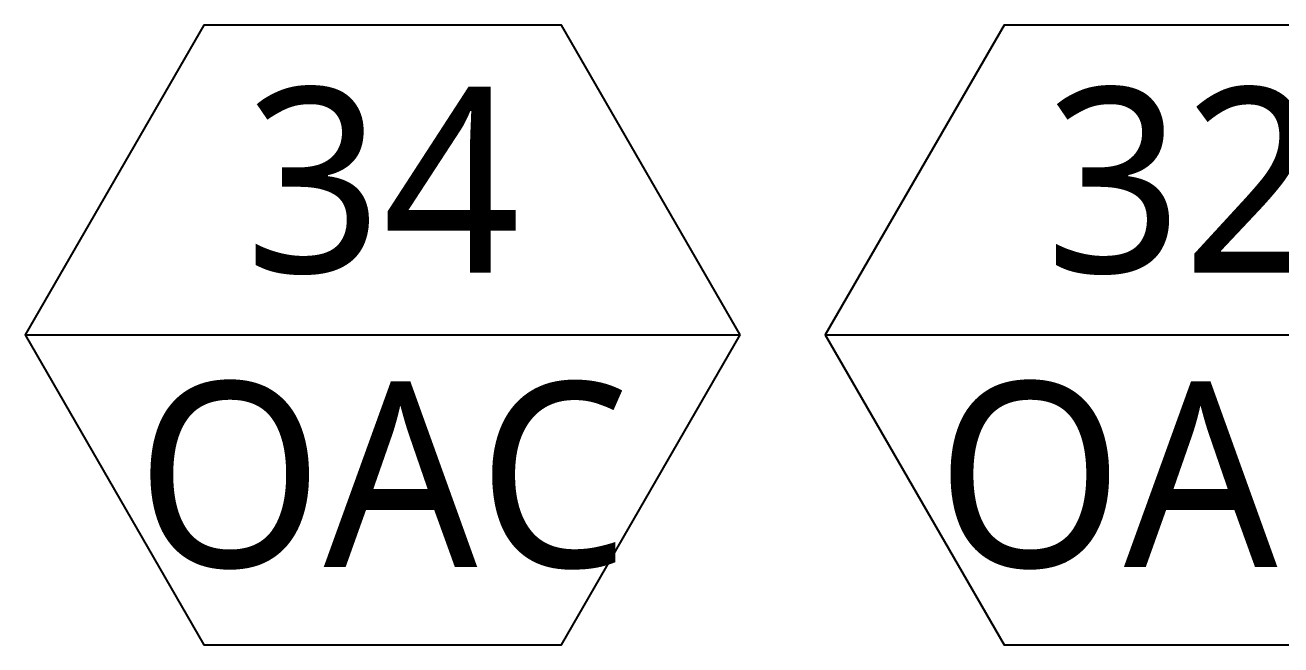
# Model space of a CAD drawing. Header units: millimetres. Extents: x 0 to 504600, y 0 to 118800.
# Drawn here: x 434903 to 438300, y 43136 to 44811 of the extents above; entities that cross this region are included whole.
import ezdxf
from ezdxf.enums import TextEntityAlignment as Align

# ---------------------------------------------------------------- set-up
doc = ezdxf.new("R2010")
doc.units = ezdxf.units.MM
doc.header["$LTSCALE"] = 200
doc.layers.add('LG-장비번호', color=7, linetype='Continuous')
doc.styles.add('LG전자', font='')
doc.styles.get('LG전자').set_extended_font_data('Malgun Gothic')

# ---------------------------------------------------------------- blocks, each defined once
blk = doc.blocks.new('장비번호')
at = {"layer": 'LG-장비번호', "color": 0}
blk.add_line((-516, 0), (516, 0), dxfattribs=at)
blk.add_lwpolyline([(516, 0), (258, 446.8), (-258, 446.8), (-516, 0), (-258, -446.8), (258, -446.8)], close=True, dxfattribs=at)

msp = doc.modelspace()

# ---------------------------------------------------------------- block references
at = {"layer": 'LG-장비번호', "color": 2, "xscale": 1.875, "yscale": 1.875, "zscale": 1.875}
for p in [(435870.2, 43973.5), (438035.1, 43973.5)]:
    msp.add_blockref('장비번호', p, dxfattribs=at)

# ---------------------------------------------------------------- texts
at = {"layer": 'LG-장비번호', "color": 2, "style": 'LG전자'}
for s, p in [('34', (435870.2, 44392.4)), ('32', (438035.1, 44392.4)), ('OAC', (435870.2, 43595.9)), ('OAC', (438035.1, 43595.9))]:
    msp.add_text(s, height=500, dxfattribs=at).set_placement(p, align=Align.MIDDLE_CENTER)

doc.saveas('drawing.dxf')
